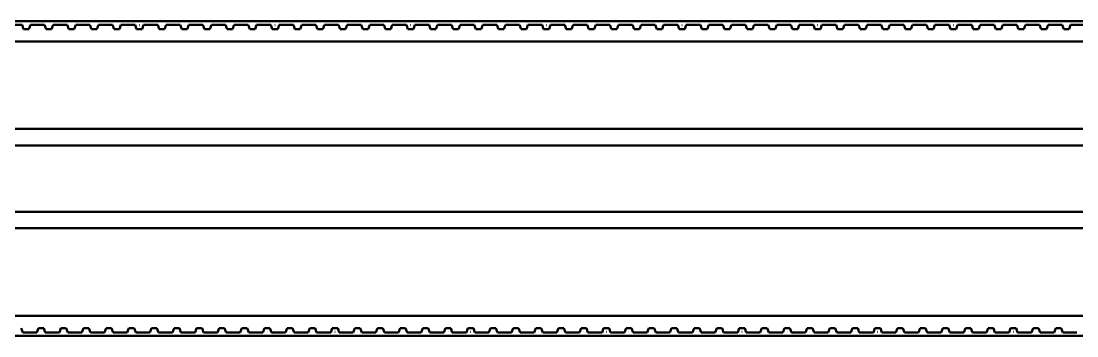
# Model space of a CAD drawing. Header units: millimetres. Extents: x 0 to 6720, y 0 to 4752.
# Drawn here: x 3706.3 to 3802.5, y 1891.7 to 1920.4 of the extents above; entities that cross this region are included whole.
import ezdxf

# ---------------------------------------------------------------- set-up
doc = ezdxf.new("R2010")
doc.units = ezdxf.units.MM
doc.header["$LTSCALE"] = 16
doc.layers.add('Widoczne (ISO)', color=7, linetype='Continuous', lineweight=50)

msp = doc.modelspace()

# ---------------------------------------------------------------- linework, layer by layer
at = {"layer": 'Widoczne (ISO)'}
for p, q in [((4017.77, 1920.407), (3072.958, 1920.426)), ((3705.069, 1920.1), (3706.352, 1920.1)), ((3706.352, 1920.1), (3706.496, 1919.705)), ((3706.496, 1919.705), (3706.986, 1919.705)), ((3706.739, 1920.056), (3706.743, 1920.056)), ((3706.739, 1920.054), (3706.739, 1920.056)), ((3706.743, 1920.054), (3706.739, 1920.054)), ((3706.743, 1920.056), (3706.743, 1920.054)), ((3706.986, 1919.705), (3707.13, 1920.1)), ((3707.13, 1920.1), (3708.412, 1920.1)), ((3708.412, 1920.1), (3708.556, 1919.705)), ((3708.556, 1919.705), (3709.046, 1919.705)), ((3708.799, 1920.056), (3708.803, 1920.056)), ((3708.799, 1920.054), (3708.799, 1920.056)), ((3708.803, 1920.054), (3708.799, 1920.054)), ((3708.803, 1920.056), (3708.803, 1920.054)), ((3709.046, 1919.705), (3709.19, 1920.1)), ((3709.19, 1920.1), (3710.472, 1920.1)), ((3710.472, 1920.1), (3710.616, 1919.705)), ((3710.616, 1919.705), (3711.107, 1919.705)), ((3710.86, 1920.056), (3710.863, 1920.056)), ((3710.86, 1920.054), (3710.86, 1920.056)), ((3710.863, 1920.054), (3710.86, 1920.054)), ((3710.863, 1920.056), (3710.863, 1920.054)), ((3711.107, 1919.705), (3711.25, 1920.1)), ((3711.25, 1920.1), (3712.533, 1920.1)), ((3712.533, 1920.1), (3712.677, 1919.705)), ((3712.677, 1919.705), (3713.167, 1919.705)), ((3712.92, 1920.056), (3712.924, 1920.056)), ((3712.92, 1920.054), (3712.92, 1920.056)), ((3712.924, 1920.054), (3712.92, 1920.054)), ((3712.924, 1920.056), (3712.924, 1920.054)), ((3713.167, 1919.705), (3713.311, 1920.1)), ((3713.311, 1920.1), (3714.593, 1920.1)), ((3714.593, 1920.1), (3714.737, 1919.705)), ((3714.737, 1919.705), (3715.227, 1919.705)), ((3714.98, 1920.056), (3714.984, 1920.056)), ((3714.98, 1920.054), (3714.98, 1920.056)), ((3714.984, 1920.054), (3714.98, 1920.054)), ((3714.984, 1920.056), (3714.984, 1920.054)), ((3715.227, 1919.705), (3715.371, 1920.1)), ((3715.371, 1920.1), (3716.654, 1920.1)), ((3716.654, 1920.1), (3716.797, 1919.705)), ((3716.797, 1919.705), (3717.288, 1919.705)), ((3717.041, 1920.056), (3717.045, 1920.056)), ((3717.041, 1920.053), (3717.041, 1920.056)), ((3717.045, 1920.053), (3717.041, 1920.053)), ((3717.045, 1920.056), (3717.045, 1920.053)), ((3717.288, 1919.705), (3717.432, 1920.1)), ((3717.432, 1920.1), (3718.714, 1920.1)), ((3718.714, 1920.1), (3718.858, 1919.705)), ((3718.858, 1919.705), (3719.348, 1919.705)), ((3719.101, 1920.056), (3719.105, 1920.056)), ((3719.101, 1920.053), (3719.101, 1920.056)), ((3719.105, 1920.053), (3719.101, 1920.053)), ((3719.105, 1920.056), (3719.105, 1920.053)), ((3719.348, 1919.705), (3719.492, 1920.1)), ((3719.492, 1920.1), (3720.774, 1920.1)), ((3720.774, 1920.1), (3720.918, 1919.705)), ((3720.918, 1919.705), (3721.409, 1919.705)), ((3721.161, 1920.056), (3721.165, 1920.056)), ((3721.161, 1920.053), (3721.161, 1920.056)), ((3721.165, 1920.053), (3721.161, 1920.053)), ((3721.165, 1920.056), (3721.165, 1920.053)), ((3721.409, 1919.705), (3721.552, 1920.1)), ((3721.552, 1920.1), (3722.835, 1920.1)), ((3722.835, 1920.1), (3722.978, 1919.705)), ((3722.978, 1919.705), (3723.469, 1919.705)), ((3723.222, 1920.056), (3723.226, 1920.056)), ((3723.222, 1920.053), (3723.222, 1920.056)), ((3723.226, 1920.053), (3723.222, 1920.053)), ((3723.226, 1920.056), (3723.226, 1920.053)), ((3723.469, 1919.705), (3723.613, 1920.1)), ((3723.613, 1920.1), (3724.895, 1920.1)), ((3724.895, 1920.1), (3725.039, 1919.704)), ((3725.039, 1919.704), (3725.529, 1919.704)), ((3725.282, 1920.056), (3725.286, 1920.056)), ((3725.282, 1920.053), (3725.282, 1920.056)), ((3725.286, 1920.053), (3725.282, 1920.053)), ((3725.286, 1920.056), (3725.286, 1920.053)), ((3725.529, 1919.704), (3725.673, 1920.1)), ((3725.673, 1920.1), (3726.955, 1920.1)), ((3726.955, 1920.1), (3727.099, 1919.704)), ((3727.099, 1919.704), (3727.59, 1919.704)), ((3727.342, 1920.056), (3727.346, 1920.056)), ((3727.342, 1920.053), (3727.342, 1920.056)), ((3727.346, 1920.053), (3727.342, 1920.053)), ((3727.346, 1920.056), (3727.346, 1920.053)), ((3727.59, 1919.704), (3727.733, 1920.1)), ((3727.733, 1920.1), (3729.016, 1920.099)), ((3729.016, 1920.099), (3729.16, 1919.704)), ((3729.16, 1919.704), (3729.65, 1919.704)), ((3729.403, 1920.056), (3729.407, 1920.056)), ((3729.403, 1920.053), (3729.403, 1920.056)), ((3729.407, 1920.053), (3729.403, 1920.053)), ((3729.407, 1920.056), (3729.407, 1920.053)), ((3729.65, 1919.704), (3729.794, 1920.099)), ((3729.794, 1920.099), (3731.076, 1920.099)), ((3731.076, 1920.099), (3731.22, 1919.704)), ((3731.22, 1919.704), (3731.71, 1919.704)), ((3731.463, 1920.056), (3731.467, 1920.056)), ((3731.463, 1920.053), (3731.463, 1920.056)), ((3731.467, 1920.053), (3731.463, 1920.053)), ((3731.467, 1920.056), (3731.467, 1920.053)), ((3731.71, 1919.704), (3731.854, 1920.099)), ((3731.854, 1920.099), (3733.136, 1920.099)), ((3733.136, 1920.099), (3733.28, 1919.704)), ((3733.28, 1919.704), (3733.771, 1919.704)), ((3733.524, 1920.056), (3733.527, 1920.056)), ((3733.524, 1920.053), (3733.524, 1920.056)), ((3733.527, 1920.053), (3733.524, 1920.053)), ((3733.527, 1920.056), (3733.527, 1920.053)), ((3733.771, 1919.704), (3733.914, 1920.099)), ((3733.914, 1920.099), (3735.197, 1920.099)), ((3735.197, 1920.099), (3735.341, 1919.704)), ((3735.341, 1919.704), (3735.831, 1919.704)), ((3735.584, 1920.055), (3735.588, 1920.055)), ((3735.584, 1920.053), (3735.584, 1920.055)), ((3735.588, 1920.053), (3735.584, 1920.053)), ((3735.588, 1920.055), (3735.588, 1920.053)), ((3735.831, 1919.704), (3735.975, 1920.099)), ((3735.975, 1920.099), (3737.257, 1920.099)), ((3737.257, 1920.099), (3737.401, 1919.704)), ((3737.401, 1919.704), (3737.891, 1919.704)), ((3737.644, 1920.055), (3737.648, 1920.055)), ((3737.644, 1920.053), (3737.644, 1920.055)), ((3737.648, 1920.053), (3737.644, 1920.053)), ((3737.648, 1920.055), (3737.648, 1920.053)), ((3737.891, 1919.704), (3738.035, 1920.099)), ((3738.035, 1920.099), (3739.318, 1920.099)), ((3739.318, 1920.099), (3739.461, 1919.704)), ((3739.461, 1919.704), (3739.952, 1919.704)), ((3739.705, 1920.055), (3739.709, 1920.055)), ((3739.705, 1920.053), (3739.705, 1920.055)), ((3739.709, 1920.053), (3739.705, 1920.053)), ((3739.709, 1920.055), (3739.709, 1920.053)), ((3739.952, 1919.704), (3740.096, 1920.099)), ((3740.096, 1920.099), (3741.378, 1920.099)), ((3741.378, 1920.099), (3741.522, 1919.704)), ((3741.522, 1919.704), (3742.012, 1919.704)), ((3741.765, 1920.055), (3741.769, 1920.055)), ((3741.765, 1920.053), (3741.765, 1920.055)), ((3741.769, 1920.053), (3741.765, 1920.053)), ((3741.769, 1920.055), (3741.769, 1920.053)), ((3742.012, 1919.704), (3742.156, 1920.099)), ((3742.156, 1920.099), (3743.438, 1920.099)), ((3743.438, 1920.099), (3743.582, 1919.704)), ((3743.582, 1919.704), (3744.073, 1919.704)), ((3743.825, 1920.055), (3743.829, 1920.055)), ((3743.825, 1920.053), (3743.825, 1920.055)), ((3743.829, 1920.053), (3743.825, 1920.053)), ((3743.829, 1920.055), (3743.829, 1920.053)), ((3744.073, 1919.704), (3744.216, 1920.099)), ((3744.216, 1920.099), (3745.499, 1920.099)), ((3745.499, 1920.099), (3745.642, 1919.704)), ((3745.642, 1919.704), (3746.133, 1919.704)), ((3745.886, 1920.055), (3745.89, 1920.055)), ((3745.886, 1920.053), (3745.886, 1920.055)), ((3745.89, 1920.053), (3745.886, 1920.053)), ((3745.89, 1920.055), (3745.89, 1920.053)), ((3746.133, 1919.704), (3746.277, 1920.099)), ((3746.277, 1920.099), (3747.559, 1920.099)), ((3747.559, 1920.099), (3747.703, 1919.704)), ((3747.703, 1919.704), (3748.193, 1919.704)), ((3747.946, 1920.055), (3747.95, 1920.055)), ((3747.946, 1920.053), (3747.946, 1920.055)), ((3747.95, 1920.053), (3747.946, 1920.053)), ((3747.95, 1920.055), (3747.95, 1920.053)), ((3748.193, 1919.704), (3748.337, 1920.099)), ((3748.337, 1920.099), (3749.619, 1920.099)), ((3749.619, 1920.099), (3749.763, 1919.704)), ((3749.763, 1919.704), (3750.254, 1919.704)), ((3750.006, 1920.055), (3750.01, 1920.055)), ((3750.006, 1920.053), (3750.006, 1920.055)), ((3750.01, 1920.053), (3750.006, 1920.053)), ((3750.01, 1920.055), (3750.01, 1920.053)), ((3750.254, 1919.704), (3750.397, 1920.099)), ((3750.397, 1920.099), (3751.68, 1920.099)), ((3751.68, 1920.099), (3751.824, 1919.704)), ((3751.824, 1919.704), (3752.314, 1919.704)), ((3752.067, 1920.055), (3752.071, 1920.055)), ((3752.067, 1920.053), (3752.067, 1920.055)), ((3752.071, 1920.053), (3752.067, 1920.053)), ((3752.071, 1920.055), (3752.071, 1920.053)), ((3752.314, 1919.704), (3752.458, 1920.099)), ((3752.458, 1920.099), (3753.74, 1920.099)), ((3753.74, 1920.099), (3753.884, 1919.704)), ((3753.884, 1919.704), (3754.374, 1919.704)), ((3754.127, 1920.055), (3754.131, 1920.055)), ((3754.127, 1920.053), (3754.127, 1920.055)), ((3754.131, 1920.053), (3754.127, 1920.053)), ((3754.131, 1920.055), (3754.131, 1920.053)), ((3754.374, 1919.704), (3754.518, 1920.099)), ((3754.518, 1920.099), (3755.8, 1920.099)), ((3755.8, 1920.099), (3755.944, 1919.704)), ((3755.944, 1919.704), (3756.435, 1919.704)), ((3756.188, 1920.055), (3756.191, 1920.055)), ((3756.188, 1920.053), (3756.188, 1920.055)), ((3756.191, 1920.053), (3756.188, 1920.053)), ((3756.191, 1920.055), (3756.191, 1920.053)), ((3756.435, 1919.704), (3756.578, 1920.099)), ((3756.578, 1920.099), (3757.861, 1920.099)), ((3757.861, 1920.099), (3758.005, 1919.704)), ((3758.005, 1919.704), (3758.495, 1919.704)), ((3758.248, 1920.055), (3758.252, 1920.055)), ((3758.248, 1920.053), (3758.248, 1920.055)), ((3758.252, 1920.053), (3758.248, 1920.053)), ((3758.252, 1920.055), (3758.252, 1920.053)), ((3758.495, 1919.704), (3758.639, 1920.099)), ((3758.639, 1920.099), (3759.921, 1920.099)), ((3759.921, 1920.099), (3760.065, 1919.704)), ((3760.065, 1919.704), (3760.555, 1919.704)), ((3760.308, 1920.055), (3760.312, 1920.055)), ((3760.308, 1920.053), (3760.308, 1920.055)), ((3760.312, 1920.053), (3760.308, 1920.053)), ((3760.312, 1920.055), (3760.312, 1920.053)), ((3760.555, 1919.704), (3760.699, 1920.099)), ((3760.699, 1920.099), (3761.982, 1920.099)), ((3761.982, 1920.099), (3762.125, 1919.704)), ((3762.125, 1919.704), (3762.616, 1919.704)), ((3762.369, 1920.055), (3762.373, 1920.055)), ((3762.369, 1920.053), (3762.369, 1920.055)), ((3762.373, 1920.053), (3762.369, 1920.053)), ((3762.373, 1920.055), (3762.373, 1920.053)), ((3762.616, 1919.704), (3762.76, 1920.099)), ((3762.76, 1920.099), (3764.042, 1920.099)), ((3764.042, 1920.099), (3764.186, 1919.704)), ((3764.186, 1919.704), (3764.676, 1919.704)), ((3764.429, 1920.055), (3764.433, 1920.055)), ((3764.429, 1920.053), (3764.429, 1920.055)), ((3764.433, 1920.053), (3764.429, 1920.053)), ((3764.433, 1920.055), (3764.433, 1920.053)), ((3764.676, 1919.704), (3764.82, 1920.099)), ((3764.82, 1920.099), (3766.102, 1920.099)), ((3766.102, 1920.099), (3766.246, 1919.704)), ((3766.246, 1919.704), (3766.736, 1919.704)), ((3766.489, 1920.055), (3766.493, 1920.055)), ((3766.489, 1920.052), (3766.489, 1920.055)), ((3766.493, 1920.052), (3766.489, 1920.052)), ((3766.493, 1920.055), (3766.493, 1920.052)), ((3766.736, 1919.704), (3766.88, 1920.099)), ((3766.88, 1920.099), (3768.163, 1920.099)), ((3768.163, 1920.099), (3768.306, 1919.704)), ((3768.306, 1919.704), (3768.797, 1919.704)), ((3768.55, 1920.055), (3768.554, 1920.055)), ((3768.55, 1920.052), (3768.55, 1920.055)), ((3768.554, 1920.052), (3768.55, 1920.052)), ((3768.554, 1920.055), (3768.554, 1920.052)), ((3768.797, 1919.704), (3768.941, 1920.099)), ((3768.941, 1920.099), (3770.223, 1920.099)), ((3770.223, 1920.099), (3770.367, 1919.704)), ((3770.367, 1919.704), (3770.857, 1919.704)), ((3770.61, 1920.055), (3770.614, 1920.055)), ((3770.61, 1920.052), (3770.61, 1920.055)), ((3770.614, 1920.052), (3770.61, 1920.052)), ((3770.614, 1920.055), (3770.614, 1920.052)), ((3770.857, 1919.704), (3771.001, 1920.099)), ((3771.001, 1920.099), (3772.283, 1920.099)), ((3772.283, 1920.099), (3772.427, 1919.704)), ((3772.427, 1919.704), (3772.918, 1919.704)), ((3772.67, 1920.055), (3772.674, 1920.055)), ((3772.67, 1920.052), (3772.67, 1920.055)), ((3772.674, 1920.052), (3772.67, 1920.052)), ((3772.674, 1920.055), (3772.674, 1920.052)), ((3772.918, 1919.704), (3773.061, 1920.099)), ((3773.061, 1920.099), (3774.344, 1920.099)), ((3774.344, 1920.099), (3774.487, 1919.703)), ((3774.487, 1919.703), (3774.978, 1919.703)), ((3774.731, 1920.055), (3774.735, 1920.055)), ((3774.731, 1920.052), (3774.731, 1920.055)), ((3774.735, 1920.052), (3774.731, 1920.052)), ((3774.735, 1920.055), (3774.735, 1920.052)), ((3774.978, 1919.703), (3775.122, 1920.099)), ((3775.122, 1920.099), (3776.404, 1920.099)), ((3776.404, 1920.099), (3776.548, 1919.703)), ((3776.548, 1919.703), (3777.038, 1919.703)), ((3776.791, 1920.055), (3776.795, 1920.055)), ((3776.791, 1920.052), (3776.791, 1920.055)), ((3776.795, 1920.052), (3776.791, 1920.052)), ((3776.795, 1920.055), (3776.795, 1920.052)), ((3777.038, 1919.703), (3777.182, 1920.099)), ((3777.182, 1920.099), (3778.464, 1920.098)), ((3778.464, 1920.098), (3778.608, 1919.703)), ((3778.608, 1919.703), (3779.099, 1919.703)), ((3778.851, 1920.055), (3778.855, 1920.055)), ((3778.851, 1920.052), (3778.851, 1920.055)), ((3778.855, 1920.052), (3778.851, 1920.052)), ((3778.855, 1920.055), (3778.855, 1920.052)), ((3779.099, 1919.703), (3779.242, 1920.098)), ((3779.242, 1920.098), (3780.525, 1920.098)), ((3780.525, 1920.098), (3780.669, 1919.703)), ((3780.669, 1919.703), (3781.159, 1919.703)), ((3780.912, 1920.055), (3780.916, 1920.055)), ((3780.912, 1920.052), (3780.912, 1920.055)), ((3780.916, 1920.052), (3780.912, 1920.052)), ((3780.916, 1920.055), (3780.916, 1920.052)), ((3781.159, 1919.703), (3781.303, 1920.098)), ((3781.303, 1920.098), (3782.585, 1920.098)), ((3782.585, 1920.098), (3782.729, 1919.703)), ((3782.729, 1919.703), (3783.219, 1919.703)), ((3782.972, 1920.055), (3782.976, 1920.055)), ((3782.972, 1920.052), (3782.972, 1920.055)), ((3782.976, 1920.052), (3782.972, 1920.052)), ((3782.976, 1920.055), (3782.976, 1920.052)), ((3783.219, 1919.703), (3783.363, 1920.098)), ((3783.363, 1920.098), (3784.646, 1920.098)), ((3784.646, 1920.098), (3784.789, 1919.703)), ((3784.789, 1919.703), (3785.28, 1919.703)), ((3785.033, 1920.054), (3785.036, 1920.054)), ((3785.033, 1920.052), (3785.033, 1920.054)), ((3785.036, 1920.052), (3785.033, 1920.052)), ((3785.036, 1920.054), (3785.036, 1920.052)), ((3785.28, 1919.703), (3785.424, 1920.098)), ((3785.424, 1920.098), (3786.706, 1920.098)), ((3786.706, 1920.098), (3786.85, 1919.703)), ((3786.85, 1919.703), (3787.34, 1919.703)), ((3787.093, 1920.054), (3787.097, 1920.054)), ((3787.093, 1920.052), (3787.093, 1920.054)), ((3787.097, 1920.052), (3787.093, 1920.052)), ((3787.097, 1920.054), (3787.097, 1920.052)), ((3787.34, 1919.703), (3787.484, 1920.098)), ((3787.484, 1920.098), (3788.766, 1920.098)), ((3788.766, 1920.098), (3788.91, 1919.703)), ((3788.91, 1919.703), (3789.4, 1919.703)), ((3789.153, 1920.054), (3789.157, 1920.054)), ((3789.153, 1920.052), (3789.153, 1920.054)), ((3789.157, 1920.052), (3789.153, 1920.052)), ((3789.157, 1920.054), (3789.157, 1920.052)), ((3789.4, 1919.703), (3789.544, 1920.098)), ((3789.544, 1920.098), (3790.827, 1920.098)), ((3790.827, 1920.098), (3790.97, 1919.703)), ((3790.97, 1919.703), (3791.461, 1919.703)), ((3791.214, 1920.054), (3791.218, 1920.054)), ((3791.214, 1920.052), (3791.214, 1920.054)), ((3791.218, 1920.052), (3791.214, 1920.052)), ((3791.218, 1920.054), (3791.218, 1920.052)), ((3791.461, 1919.703), (3791.605, 1920.098)), ((3791.605, 1920.098), (3792.887, 1920.098)), ((3792.887, 1920.098), (3793.031, 1919.703)), ((3793.031, 1919.703), (3793.521, 1919.703)), ((3793.274, 1920.054), (3793.278, 1920.054)), ((3793.274, 1920.052), (3793.274, 1920.054)), ((3793.278, 1920.052), (3793.274, 1920.052)), ((3793.278, 1920.054), (3793.278, 1920.052)), ((3793.521, 1919.703), (3793.665, 1920.098)), ((3793.665, 1920.098), (3794.947, 1920.098)), ((3794.947, 1920.098), (3795.091, 1919.703)), ((3795.091, 1919.703), (3795.582, 1919.703)), ((3795.334, 1920.054), (3795.338, 1920.054)), ((3795.334, 1920.052), (3795.334, 1920.054)), ((3795.338, 1920.052), (3795.334, 1920.052)), ((3795.338, 1920.054), (3795.338, 1920.052)), ((3795.582, 1919.703), (3795.725, 1920.098)), ((3795.725, 1920.098), (3797.008, 1920.098)), ((3797.008, 1920.098), (3797.151, 1919.703)), ((3797.151, 1919.703), (3797.642, 1919.703)), ((3797.395, 1920.054), (3797.399, 1920.054)), ((3797.395, 1920.052), (3797.395, 1920.054)), ((3797.399, 1920.052), (3797.395, 1920.052)), ((3797.399, 1920.054), (3797.399, 1920.052)), ((3797.642, 1919.703), (3797.786, 1920.098)), ((3797.786, 1920.098), (3799.068, 1920.098)), ((3799.068, 1920.098), (3799.212, 1919.703)), ((3799.212, 1919.703), (3799.702, 1919.703)), ((3799.455, 1920.054), (3799.459, 1920.054)), ((3799.455, 1920.052), (3799.455, 1920.054)), ((3799.459, 1920.052), (3799.455, 1920.052)), ((3799.459, 1920.054), (3799.459, 1920.052)), ((3799.702, 1919.703), (3799.846, 1920.098)), ((3799.846, 1920.098), (3801.128, 1920.098)), ((3801.128, 1920.098), (3801.272, 1919.703)), ((3801.272, 1919.703), (3801.763, 1919.703)), ((3801.515, 1920.054), (3801.519, 1920.054)), ((3801.515, 1920.052), (3801.515, 1920.054)), ((3801.519, 1920.052), (3801.515, 1920.052)), ((3801.519, 1920.054), (3801.519, 1920.052)), ((3801.763, 1919.703), (3801.906, 1920.098)), ((3801.906, 1920.098), (3803.189, 1920.098)), ((3072.958, 1918.573), (4017.77, 1918.573)), ((4017.77, 1910.598), (3066.433, 1910.598)), ((3067.933, 1909.098), (4017.77, 1909.098)), ((4017.77, 1903.048), (3067.933, 1903.048)), ((3066.433, 1901.548), (4017.77, 1901.548)), ((3062.958, 1893.573), (4017.77, 1893.573)), ((3706.414, 1892.06), (3706.271, 1892.455)), ((3707.841, 1892.455), (3707.697, 1892.06)), ((3708.331, 1892.455), (3707.841, 1892.455)), ((3708.475, 1892.06), (3708.331, 1892.455)), ((3709.901, 1892.455), (3709.757, 1892.06)), ((3710.391, 1892.455), (3709.901, 1892.455)), ((3710.535, 1892.06), (3710.391, 1892.455)), ((3711.961, 1892.455), (3711.818, 1892.06)), ((3712.452, 1892.455), (3711.961, 1892.455)), ((3712.596, 1892.06), (3712.452, 1892.455)), ((3714.022, 1892.455), (3713.878, 1892.06)), ((3714.512, 1892.455), (3714.022, 1892.455)), ((3714.656, 1892.06), (3714.512, 1892.455)), ((3716.082, 1892.455), (3715.938, 1892.06)), ((3716.573, 1892.455), (3716.082, 1892.455)), ((3716.716, 1892.06), (3716.573, 1892.455)), ((3718.142, 1892.455), (3717.999, 1892.06)), ((3718.633, 1892.455), (3718.142, 1892.455)), ((3718.777, 1892.06), (3718.633, 1892.455)), ((3720.203, 1892.455), (3720.059, 1892.06)), ((3720.693, 1892.455), (3720.203, 1892.455)), ((3720.837, 1892.06), (3720.693, 1892.455)), ((3722.263, 1892.455), (3722.119, 1892.06)), ((3722.754, 1892.455), (3722.263, 1892.455)), ((3722.897, 1892.059), (3722.754, 1892.455)), ((3724.324, 1892.455), (3724.18, 1892.059)), ((3724.814, 1892.455), (3724.324, 1892.455)), ((3724.958, 1892.059), (3724.814, 1892.455)), ((3726.384, 1892.454), (3726.24, 1892.059)), ((3726.874, 1892.454), (3726.384, 1892.454)), ((3727.018, 1892.059), (3726.874, 1892.454)), ((3728.444, 1892.454), (3728.3, 1892.059)), ((3728.935, 1892.454), (3728.444, 1892.454)), ((3729.078, 1892.059), (3728.935, 1892.454)), ((3730.505, 1892.454), (3730.361, 1892.059)), ((3730.995, 1892.454), (3730.505, 1892.454)), ((3731.139, 1892.059), (3730.995, 1892.454)), ((3732.565, 1892.454), (3732.421, 1892.059)), ((3733.055, 1892.454), (3732.565, 1892.454)), ((3733.199, 1892.059), (3733.055, 1892.454)), ((3734.625, 1892.454), (3734.482, 1892.059)), ((3735.116, 1892.454), (3734.625, 1892.454)), ((3735.26, 1892.059), (3735.116, 1892.454)), ((3736.686, 1892.454), (3736.542, 1892.059)), ((3737.176, 1892.454), (3736.686, 1892.454)), ((3737.32, 1892.059), (3737.176, 1892.454)), ((3738.746, 1892.454), (3738.602, 1892.059)), ((3739.237, 1892.454), (3738.746, 1892.454)), ((3739.38, 1892.059), (3739.237, 1892.454)), ((3740.806, 1892.454), (3740.663, 1892.059)), ((3741.297, 1892.454), (3740.806, 1892.454)), ((3741.441, 1892.059), (3741.297, 1892.454)), ((3742.867, 1892.454), (3742.723, 1892.059)), ((3743.357, 1892.454), (3742.867, 1892.454)), ((3743.501, 1892.059), (3743.357, 1892.454)), ((3744.927, 1892.454), (3744.783, 1892.059)), ((3745.418, 1892.454), (3744.927, 1892.454)), ((3745.561, 1892.059), (3745.418, 1892.454)), ((3746.988, 1892.454), (3746.844, 1892.059)), ((3747.478, 1892.454), (3746.988, 1892.454)), ((3747.622, 1892.059), (3747.478, 1892.454)), ((3749.048, 1892.454), (3748.904, 1892.059)), ((3749.538, 1892.454), (3749.048, 1892.454)), ((3749.682, 1892.059), (3749.538, 1892.454)), ((3751.108, 1892.454), (3750.964, 1892.059)), ((3751.599, 1892.454), (3751.108, 1892.454)), ((3751.742, 1892.059), (3751.599, 1892.454)), ((3753.169, 1892.454), (3753.025, 1892.059)), ((3753.659, 1892.454), (3753.169, 1892.454)), ((3753.803, 1892.059), (3753.659, 1892.454)), ((3755.229, 1892.454), (3755.085, 1892.059)), ((3755.719, 1892.454), (3755.229, 1892.454)), ((3755.863, 1892.059), (3755.719, 1892.454)), ((3757.289, 1892.454), (3757.146, 1892.059)), ((3757.78, 1892.454), (3757.289, 1892.454)), ((3757.924, 1892.059), (3757.78, 1892.454)), ((3759.35, 1892.454), (3759.206, 1892.059)), ((3759.84, 1892.454), (3759.35, 1892.454)), ((3759.984, 1892.059), (3759.84, 1892.454)), ((3761.41, 1892.454), (3761.266, 1892.059)), ((3761.9, 1892.454), (3761.41, 1892.454)), ((3762.044, 1892.059), (3761.9, 1892.454)), ((3763.47, 1892.454), (3763.327, 1892.059)), ((3763.961, 1892.454), (3763.47, 1892.454)), ((3764.105, 1892.059), (3763.961, 1892.454)), ((3765.531, 1892.454), (3765.387, 1892.059)), ((3766.021, 1892.454), (3765.531, 1892.454)), ((3766.165, 1892.059), (3766.021, 1892.454)), ((3767.591, 1892.454), (3767.447, 1892.059)), ((3768.082, 1892.454), (3767.591, 1892.454)), ((3768.225, 1892.059), (3768.082, 1892.454)), ((3769.652, 1892.454), (3769.508, 1892.059)), ((3770.142, 1892.454), (3769.652, 1892.454)), ((3770.286, 1892.059), (3770.142, 1892.454)), ((3771.712, 1892.454), (3771.568, 1892.059)), ((3772.202, 1892.454), (3771.712, 1892.454)), ((3772.346, 1892.058), (3772.202, 1892.454)), ((3773.772, 1892.454), (3773.628, 1892.058)), ((3774.263, 1892.454), (3773.772, 1892.454)), ((3774.406, 1892.058), (3774.263, 1892.454)), ((3775.833, 1892.453), (3775.689, 1892.058)), ((3776.323, 1892.453), (3775.833, 1892.453)), ((3776.467, 1892.058), (3776.323, 1892.453)), ((3777.893, 1892.453), (3777.749, 1892.058)), ((3778.383, 1892.453), (3777.893, 1892.453)), ((3778.527, 1892.058), (3778.383, 1892.453)), ((3779.953, 1892.453), (3779.81, 1892.058)), ((3780.444, 1892.453), (3779.953, 1892.453)), ((3780.588, 1892.058), (3780.444, 1892.453)), ((3782.014, 1892.453), (3781.87, 1892.058)), ((3782.504, 1892.453), (3782.014, 1892.453)), ((3782.648, 1892.058), (3782.504, 1892.453)), ((3784.074, 1892.453), (3783.93, 1892.058)), ((3784.564, 1892.453), (3784.074, 1892.453)), ((3784.708, 1892.058), (3784.564, 1892.453)), ((3786.134, 1892.453), (3785.991, 1892.058)), ((3786.625, 1892.453), (3786.134, 1892.453)), ((3786.769, 1892.058), (3786.625, 1892.453)), ((3788.195, 1892.453), (3788.051, 1892.058)), ((3788.685, 1892.453), (3788.195, 1892.453)), ((3788.829, 1892.058), (3788.685, 1892.453)), ((3790.255, 1892.453), (3790.111, 1892.058)), ((3790.746, 1892.453), (3790.255, 1892.453)), ((3790.889, 1892.058), (3790.746, 1892.453)), ((3792.315, 1892.453), (3792.172, 1892.058)), ((3792.806, 1892.453), (3792.315, 1892.453)), ((3792.95, 1892.058), (3792.806, 1892.453)), ((3794.376, 1892.453), (3794.232, 1892.058)), ((3794.866, 1892.453), (3794.376, 1892.453)), ((3795.01, 1892.058), (3794.866, 1892.453)), ((3796.436, 1892.453), (3796.292, 1892.058)), ((3796.927, 1892.453), (3796.436, 1892.453)), ((3797.07, 1892.058), (3796.927, 1892.453)), ((3798.497, 1892.453), (3798.353, 1892.058)), ((3798.987, 1892.453), (3798.497, 1892.453)), ((3799.131, 1892.058), (3798.987, 1892.453)), ((3800.557, 1892.453), (3800.413, 1892.058)), ((3801.047, 1892.453), (3800.557, 1892.453)), ((3801.191, 1892.058), (3801.047, 1892.453)), ((3062.958, 1891.759), (4017.77, 1891.74)), ((3707.697, 1892.06), (3706.414, 1892.06)), ((3708.084, 1892.106), (3708.088, 1892.106)), ((3708.084, 1892.104), (3708.084, 1892.106)), ((3708.088, 1892.104), (3708.084, 1892.104)), ((3708.088, 1892.106), (3708.088, 1892.104)), ((3709.757, 1892.06), (3708.475, 1892.06)), ((3710.144, 1892.106), (3710.148, 1892.106)), ((3710.144, 1892.104), (3710.144, 1892.106)), ((3710.148, 1892.104), (3710.144, 1892.104)), ((3710.148, 1892.106), (3710.148, 1892.104)), ((3711.818, 1892.06), (3710.535, 1892.06)), ((3712.205, 1892.106), (3712.209, 1892.106)), ((3712.205, 1892.104), (3712.205, 1892.106)), ((3712.209, 1892.104), (3712.205, 1892.104)), ((3712.209, 1892.106), (3712.209, 1892.104)), ((3713.878, 1892.06), (3712.596, 1892.06)), ((3714.265, 1892.106), (3714.269, 1892.106)), ((3714.265, 1892.104), (3714.265, 1892.106)), ((3714.269, 1892.104), (3714.265, 1892.104)), ((3714.269, 1892.106), (3714.269, 1892.104)), ((3715.938, 1892.06), (3714.656, 1892.06)), ((3716.325, 1892.106), (3716.329, 1892.106)), ((3716.325, 1892.104), (3716.325, 1892.106)), ((3716.329, 1892.104), (3716.325, 1892.104)), ((3716.329, 1892.106), (3716.329, 1892.104)), ((3717.999, 1892.06), (3716.716, 1892.06)), ((3718.386, 1892.106), (3718.39, 1892.106)), ((3718.386, 1892.103), (3718.386, 1892.106)), ((3718.39, 1892.103), (3718.386, 1892.103)), ((3718.39, 1892.106), (3718.39, 1892.103)), ((3720.059, 1892.06), (3718.777, 1892.06)), ((3720.446, 1892.106), (3720.45, 1892.106)), ((3720.446, 1892.103), (3720.446, 1892.106)), ((3720.45, 1892.103), (3720.446, 1892.103)), ((3720.45, 1892.106), (3720.45, 1892.103)), ((3722.119, 1892.06), (3720.837, 1892.06)), ((3722.506, 1892.106), (3722.51, 1892.106)), ((3722.506, 1892.103), (3722.506, 1892.106)), ((3722.51, 1892.103), (3722.506, 1892.103)), ((3722.51, 1892.106), (3722.51, 1892.103)), ((3724.18, 1892.059), (3722.897, 1892.059)), ((3724.567, 1892.106), (3724.571, 1892.106)), ((3724.567, 1892.103), (3724.567, 1892.106)), ((3724.571, 1892.103), (3724.567, 1892.103)), ((3724.571, 1892.106), (3724.571, 1892.103)), ((3726.24, 1892.059), (3724.958, 1892.059)), ((3726.627, 1892.106), (3726.631, 1892.106)), ((3726.627, 1892.103), (3726.627, 1892.106)), ((3726.631, 1892.103), (3726.627, 1892.103)), ((3726.631, 1892.106), (3726.631, 1892.103)), ((3728.3, 1892.059), (3727.018, 1892.059)), ((3728.688, 1892.106), (3728.691, 1892.106)), ((3728.688, 1892.103), (3728.688, 1892.106)), ((3728.691, 1892.103), (3728.688, 1892.103)), ((3728.691, 1892.106), (3728.691, 1892.103)), ((3730.361, 1892.059), (3729.078, 1892.059)), ((3730.748, 1892.106), (3730.752, 1892.106)), ((3730.748, 1892.103), (3730.748, 1892.106)), ((3730.752, 1892.103), (3730.748, 1892.103)), ((3730.752, 1892.106), (3730.752, 1892.103)), ((3732.421, 1892.059), (3731.139, 1892.059)), ((3732.808, 1892.106), (3732.812, 1892.106)), ((3732.808, 1892.103), (3732.808, 1892.106)), ((3732.812, 1892.103), (3732.808, 1892.103)), ((3732.812, 1892.106), (3732.812, 1892.103)), ((3734.482, 1892.059), (3733.199, 1892.059)), ((3734.869, 1892.105), (3734.873, 1892.105)), ((3734.869, 1892.103), (3734.869, 1892.105)), ((3734.873, 1892.103), (3734.869, 1892.103)), ((3734.873, 1892.105), (3734.873, 1892.103)), ((3736.542, 1892.059), (3735.26, 1892.059)), ((3736.929, 1892.105), (3736.933, 1892.105)), ((3736.929, 1892.103), (3736.929, 1892.105)), ((3736.933, 1892.103), (3736.929, 1892.103)), ((3736.933, 1892.105), (3736.933, 1892.103)), ((3738.602, 1892.059), (3737.32, 1892.059)), ((3738.989, 1892.105), (3738.993, 1892.105)), ((3738.989, 1892.103), (3738.989, 1892.105)), ((3738.993, 1892.103), (3738.989, 1892.103)), ((3738.993, 1892.105), (3738.993, 1892.103)), ((3740.663, 1892.059), (3739.38, 1892.059)), ((3741.05, 1892.105), (3741.054, 1892.105)), ((3741.05, 1892.103), (3741.05, 1892.105)), ((3741.054, 1892.103), (3741.05, 1892.103)), ((3741.054, 1892.105), (3741.054, 1892.103)), ((3742.723, 1892.059), (3741.441, 1892.059)), ((3743.11, 1892.105), (3743.114, 1892.105)), ((3743.11, 1892.103), (3743.11, 1892.105)), ((3743.114, 1892.103), (3743.11, 1892.103)), ((3743.114, 1892.105), (3743.114, 1892.103)), ((3744.783, 1892.059), (3743.501, 1892.059)), ((3745.17, 1892.105), (3745.174, 1892.105)), ((3745.17, 1892.103), (3745.17, 1892.105)), ((3745.174, 1892.103), (3745.17, 1892.103)), ((3745.174, 1892.105), (3745.174, 1892.103)), ((3746.844, 1892.059), (3745.561, 1892.059)), ((3747.231, 1892.105), (3747.235, 1892.105)), ((3747.231, 1892.103), (3747.231, 1892.105)), ((3747.235, 1892.103), (3747.231, 1892.103)), ((3747.235, 1892.105), (3747.235, 1892.103)), ((3748.904, 1892.059), (3747.622, 1892.059)), ((3749.291, 1892.105), (3749.295, 1892.105)), ((3749.291, 1892.103), (3749.291, 1892.105)), ((3749.295, 1892.103), (3749.291, 1892.103)), ((3749.295, 1892.105), (3749.295, 1892.103)), ((3750.964, 1892.059), (3749.682, 1892.059)), ((3751.351, 1892.105), (3751.355, 1892.105)), ((3751.351, 1892.103), (3751.351, 1892.105)), ((3751.355, 1892.103), (3751.351, 1892.103)), ((3751.355, 1892.105), (3751.355, 1892.103)), ((3753.025, 1892.059), (3751.742, 1892.059)), ((3753.412, 1892.105), (3753.416, 1892.105)), ((3753.412, 1892.103), (3753.412, 1892.105)), ((3753.416, 1892.103), (3753.412, 1892.103)), ((3753.416, 1892.105), (3753.416, 1892.103)), ((3755.085, 1892.059), (3753.803, 1892.059)), ((3755.472, 1892.105), (3755.476, 1892.105)), ((3755.472, 1892.103), (3755.472, 1892.105)), ((3755.476, 1892.103), (3755.472, 1892.103)), ((3755.476, 1892.105), (3755.476, 1892.103)), ((3757.146, 1892.059), (3755.863, 1892.059)), ((3757.533, 1892.105), (3757.536, 1892.105)), ((3757.533, 1892.103), (3757.533, 1892.105)), ((3757.536, 1892.103), (3757.533, 1892.103)), ((3757.536, 1892.105), (3757.536, 1892.103)), ((3759.206, 1892.059), (3757.924, 1892.059)), ((3759.593, 1892.105), (3759.597, 1892.105)), ((3759.593, 1892.103), (3759.593, 1892.105)), ((3759.597, 1892.103), (3759.593, 1892.103)), ((3759.597, 1892.105), (3759.597, 1892.103)), ((3761.266, 1892.059), (3759.984, 1892.059)), ((3761.653, 1892.105), (3761.657, 1892.105)), ((3761.653, 1892.103), (3761.653, 1892.105)), ((3761.657, 1892.103), (3761.653, 1892.103)), ((3761.657, 1892.105), (3761.657, 1892.103)), ((3763.327, 1892.059), (3762.044, 1892.059)), ((3763.714, 1892.105), (3763.718, 1892.105)), ((3763.714, 1892.103), (3763.714, 1892.105)), ((3763.718, 1892.103), (3763.714, 1892.103)), ((3763.718, 1892.105), (3763.718, 1892.103)), ((3765.387, 1892.059), (3764.105, 1892.059)), ((3765.774, 1892.105), (3765.778, 1892.105)), ((3765.774, 1892.103), (3765.774, 1892.105)), ((3765.778, 1892.103), (3765.774, 1892.103)), ((3765.778, 1892.105), (3765.778, 1892.103)), ((3767.447, 1892.059), (3766.165, 1892.059)), ((3767.834, 1892.105), (3767.838, 1892.105)), ((3767.834, 1892.102), (3767.834, 1892.105)), ((3767.838, 1892.102), (3767.834, 1892.102)), ((3767.838, 1892.105), (3767.838, 1892.102)), ((3769.508, 1892.059), (3768.225, 1892.059)), ((3769.895, 1892.105), (3769.899, 1892.105)), ((3769.895, 1892.102), (3769.895, 1892.105)), ((3769.899, 1892.102), (3769.895, 1892.102)), ((3769.899, 1892.105), (3769.899, 1892.102)), ((3771.568, 1892.059), (3770.286, 1892.059)), ((3771.955, 1892.105), (3771.959, 1892.105)), ((3771.955, 1892.102), (3771.955, 1892.105)), ((3771.959, 1892.102), (3771.955, 1892.102)), ((3771.959, 1892.105), (3771.959, 1892.102)), ((3773.628, 1892.058), (3772.346, 1892.058)), ((3774.015, 1892.105), (3774.019, 1892.105)), ((3774.015, 1892.102), (3774.015, 1892.105)), ((3774.019, 1892.102), (3774.015, 1892.102)), ((3774.019, 1892.105), (3774.019, 1892.102)), ((3775.689, 1892.058), (3774.406, 1892.058)), ((3776.076, 1892.105), (3776.08, 1892.105)), ((3776.076, 1892.102), (3776.076, 1892.105)), ((3776.08, 1892.102), (3776.076, 1892.102)), ((3776.08, 1892.105), (3776.08, 1892.102)), ((3777.749, 1892.058), (3776.467, 1892.058)), ((3778.136, 1892.105), (3778.14, 1892.105)), ((3778.136, 1892.102), (3778.136, 1892.105)), ((3778.14, 1892.102), (3778.136, 1892.102)), ((3778.14, 1892.105), (3778.14, 1892.102)), ((3779.81, 1892.058), (3778.527, 1892.058)), ((3780.197, 1892.105), (3780.2, 1892.105)), ((3780.197, 1892.102), (3780.197, 1892.105)), ((3780.2, 1892.102), (3780.197, 1892.102)), ((3780.2, 1892.105), (3780.2, 1892.102)), ((3781.87, 1892.058), (3780.588, 1892.058)), ((3782.257, 1892.105), (3782.261, 1892.105)), ((3782.257, 1892.102), (3782.257, 1892.105)), ((3782.261, 1892.102), (3782.257, 1892.102)), ((3782.261, 1892.105), (3782.261, 1892.102)), ((3783.93, 1892.058), (3782.648, 1892.058)), ((3784.317, 1892.104), (3784.321, 1892.104)), ((3784.317, 1892.102), (3784.317, 1892.104)), ((3784.321, 1892.102), (3784.317, 1892.102)), ((3784.321, 1892.104), (3784.321, 1892.102)), ((3785.991, 1892.058), (3784.708, 1892.058)), ((3786.378, 1892.104), (3786.382, 1892.104)), ((3786.378, 1892.102), (3786.378, 1892.104)), ((3786.382, 1892.102), (3786.378, 1892.102)), ((3786.382, 1892.104), (3786.382, 1892.102)), ((3788.051, 1892.058), (3786.769, 1892.058)), ((3788.438, 1892.104), (3788.442, 1892.104)), ((3788.438, 1892.102), (3788.438, 1892.104)), ((3788.442, 1892.102), (3788.438, 1892.102)), ((3788.442, 1892.104), (3788.442, 1892.102)), ((3790.111, 1892.058), (3788.829, 1892.058)), ((3790.498, 1892.104), (3790.502, 1892.104)), ((3790.498, 1892.102), (3790.498, 1892.104)), ((3790.502, 1892.102), (3790.498, 1892.102)), ((3790.502, 1892.104), (3790.502, 1892.102)), ((3792.172, 1892.058), (3790.889, 1892.058)), ((3792.559, 1892.104), (3792.563, 1892.104)), ((3792.559, 1892.102), (3792.559, 1892.104)), ((3792.563, 1892.102), (3792.559, 1892.102)), ((3792.563, 1892.104), (3792.563, 1892.102)), ((3794.232, 1892.058), (3792.95, 1892.058)), ((3794.619, 1892.104), (3794.623, 1892.104)), ((3794.619, 1892.102), (3794.619, 1892.104)), ((3794.623, 1892.102), (3794.619, 1892.102)), ((3794.623, 1892.104), (3794.623, 1892.102)), ((3796.292, 1892.058), (3795.01, 1892.058)), ((3796.679, 1892.104), (3796.683, 1892.104)), ((3796.679, 1892.102), (3796.679, 1892.104)), ((3796.683, 1892.102), (3796.679, 1892.102)), ((3796.683, 1892.104), (3796.683, 1892.102)), ((3798.353, 1892.058), (3797.07, 1892.058)), ((3798.74, 1892.104), (3798.744, 1892.104)), ((3798.74, 1892.102), (3798.74, 1892.104)), ((3798.744, 1892.102), (3798.74, 1892.102)), ((3798.744, 1892.104), (3798.744, 1892.102)), ((3800.413, 1892.058), (3799.131, 1892.058)), ((3800.8, 1892.104), (3800.804, 1892.104)), ((3800.8, 1892.102), (3800.8, 1892.104)), ((3800.804, 1892.102), (3800.8, 1892.102)), ((3800.804, 1892.104), (3800.804, 1892.102)), ((3802.474, 1892.058), (3801.191, 1892.058))]:
    msp.add_line(p, q, dxfattribs=at)

doc.saveas('drawing.dxf')
